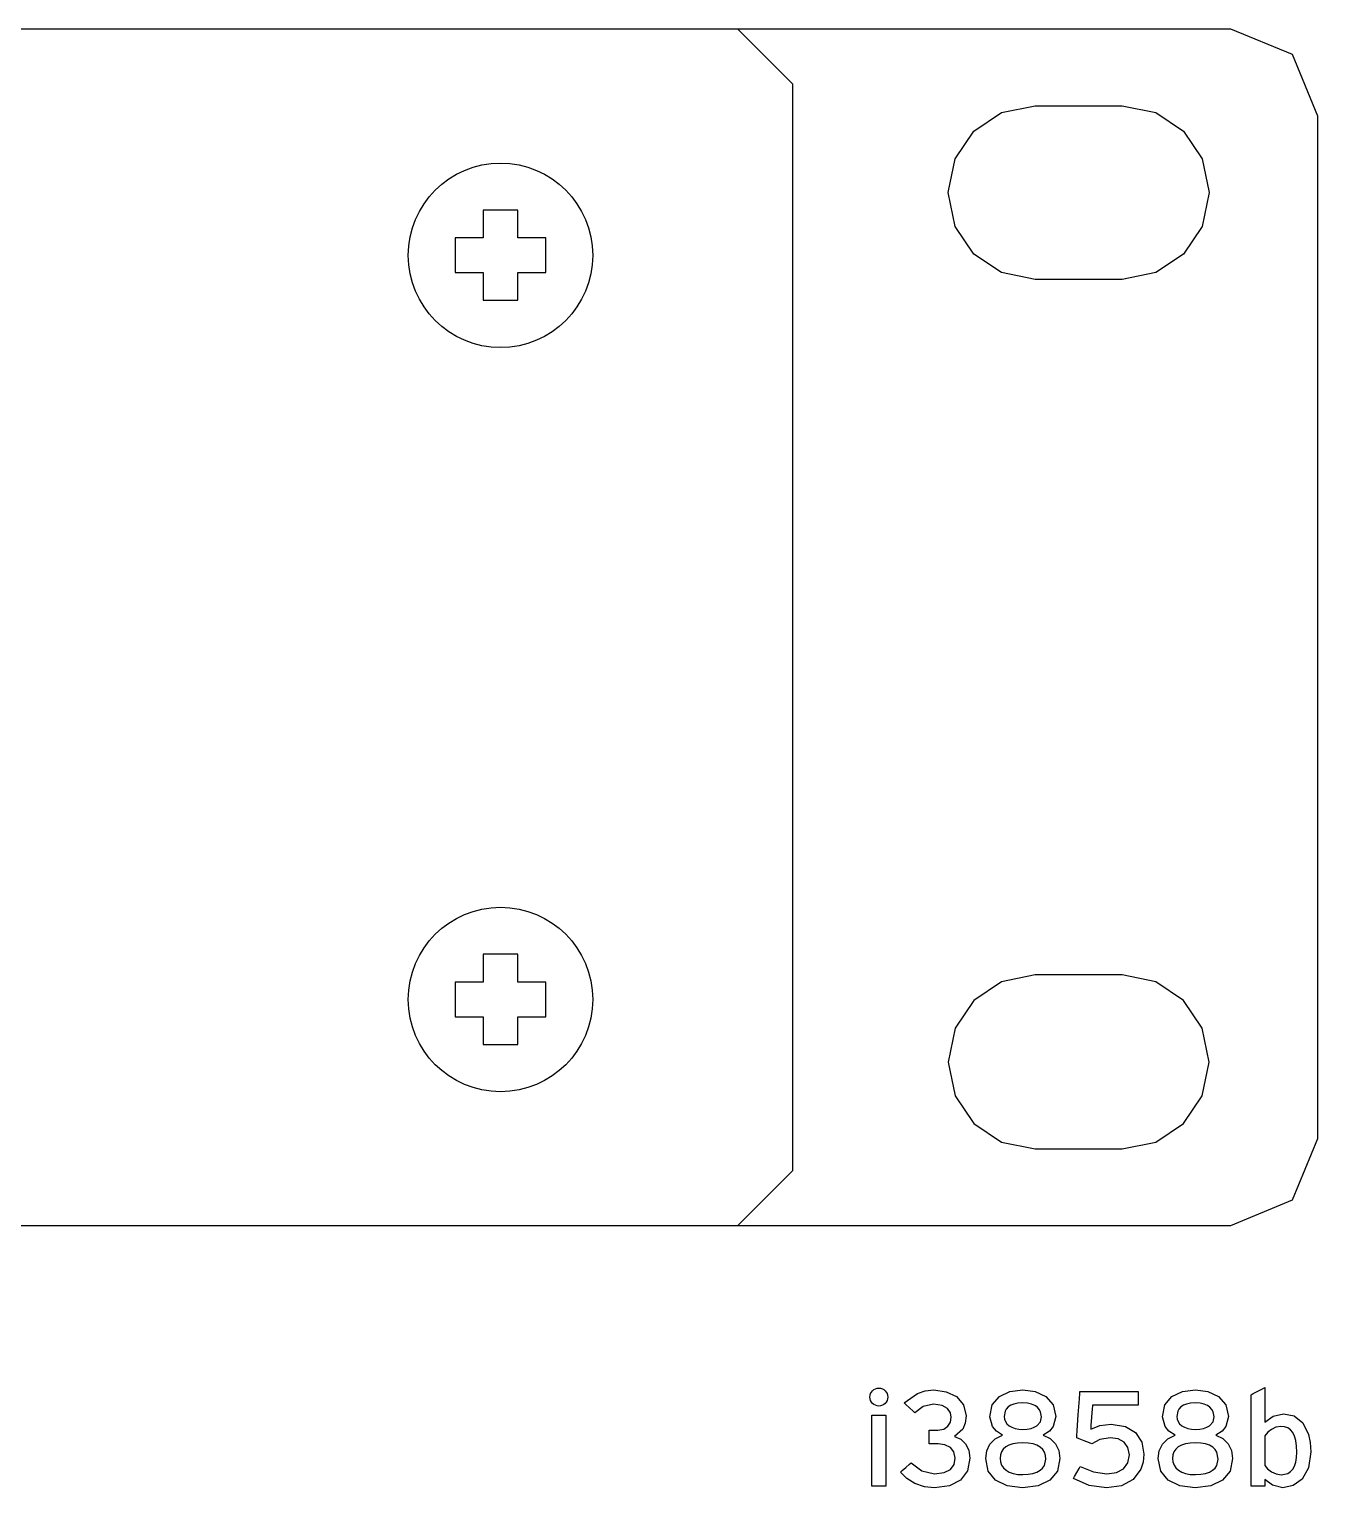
# Model space of a CAD drawing. Extents: x 294.9 to 305.1, y 223.6 to 225.7.
# Drawn here: x 303.272 to 305.125, y 223.596 to 225.693 of the extents above; entities that cross this region are included whole.
import ezdxf

# ---------------------------------------------------------------- set-up
doc = ezdxf.new("R2010")
doc.units = 0
doc.header["$MEASUREMENT"] = 0
doc.layers.get('0').update_dxf_attribs({"linetype": 'CONTINUOUS'})
doc.layers.add('DWG', color=7, linetype='CONTINUOUS')

msp = doc.modelspace()

# ---------------------------------------------------------------- linework, layer by layer
at = {"color": 7}
for points in [[(304.2911, 225.6934), (304.1947, 225.6934), (303.9224, 225.6934), (302.9502, 225.6934), (301.5757, 225.6934), (300.0001, 225.6934), (298.4245, 225.6934)], [(298.4245, 223.9733), (300.0001, 223.9733), (301.5757, 223.9733), (302.9502, 223.9733), (303.9224, 223.9733), (304.1947, 223.9733), (304.2911, 223.9733), (304.3701, 224.0523), (304.3701, 224.2963), (304.3701, 224.8333), (304.3701, 225.3702), (304.3701, 225.6143), (304.2911, 225.6934)], [(304.2911, 223.9733), (304.3216, 223.9733), (304.4019, 223.9733), (304.6456, 223.9733), (304.8894, 223.9733), (304.9697, 223.9733), (305.0001, 223.9733), (305.0883, 224.01), (305.1249, 224.0984), (305.1249, 224.1149), (305.1249, 224.1615), (305.1249, 224.3281), (305.1249, 224.5635), (305.1249, 224.8334), (305.1249, 225.1033), (305.1249, 225.3388), (305.1249, 225.5053), (305.1249, 225.552), (305.1249, 225.5685), (305.0883, 225.6568), (305.0001, 225.6934), (304.9697, 225.6934), (304.8894, 225.6934), (304.6456, 225.6934), (304.4019, 225.6934), (304.3216, 225.6934), (304.2911, 225.6934)], [(304.8435, 225.5832), (304.8922, 225.5734), (304.932, 225.5467), (304.9588, 225.5071), (304.9686, 225.4584), (304.9588, 225.4097), (304.932, 225.37), (304.8922, 225.3433), (304.8435, 225.3335), (304.8381, 225.3335), (304.824, 225.3335), (304.7811, 225.3335), (304.7382, 225.3335), (304.7241, 225.3335), (304.7187, 225.3335), (304.67, 225.3433), (304.6302, 225.37), (304.6034, 225.4097), (304.5936, 225.4584), (304.6034, 225.5071), (304.6302, 225.5467), (304.67, 225.5734), (304.7187, 225.5832), (304.7241, 225.5832), (304.7382, 225.5832), (304.7811, 225.5832), (304.824, 225.5832), (304.8381, 225.5832), (304.8435, 225.5832)], [(304.8435, 224.0831), (304.8922, 224.093), (304.932, 224.1199), (304.9588, 224.1596), (304.9686, 224.2082), (304.9588, 224.257), (304.932, 224.2967), (304.8922, 224.3235), (304.8435, 224.3334), (304.8381, 224.3334), (304.824, 224.3334), (304.7811, 224.3334), (304.7382, 224.3334), (304.7241, 224.3334), (304.7187, 224.3334), (304.67, 224.3235), (304.6302, 224.2967), (304.6034, 224.257), (304.5936, 224.2082), (304.6034, 224.1596), (304.6302, 224.1199), (304.67, 224.093), (304.7187, 224.0831), (304.7241, 224.0831), (304.7382, 224.0831), (304.7811, 224.0831), (304.824, 224.0831), (304.8381, 224.0831), (304.8435, 224.0831)]]:
    msp.add_lwpolyline(points, dxfattribs=at)
for points in [[(304.0151, 225.3435), (304.0151, 225.3933), (303.9751, 225.3933), (303.9751, 225.4333), (303.9249, 225.4333), (303.9249, 225.3933), (303.8849, 225.3933), (303.8849, 225.3435), (303.9249, 225.3435), (303.9249, 225.3035), (303.9751, 225.3035), (303.9751, 225.3435)], [(304.0151, 224.2733), (304.0151, 224.3232), (303.9751, 224.3232), (303.9751, 224.3632), (303.9249, 224.3632), (303.9249, 224.3232), (303.8849, 224.3232), (303.8849, 224.2733), (303.9249, 224.2733), (303.9249, 224.2333), (303.9751, 224.2333), (303.9751, 224.2733)]]:
    msp.add_lwpolyline(points, close=True, dxfattribs=at)
for centre in [(303.95, 225.3682), (303.95, 224.2981)]:
    msp.add_circle(centre, 0.1326, dxfattribs=at)
at = {"layer": 'DWG', "color": 7}
for points in [[(304.5739, 223.5959), (304.5595, 223.5974), (304.5458, 223.602), (304.534, 223.6092), (304.5251, 223.6186), (304.5275, 223.6206), (304.5327, 223.6252), (304.538, 223.6297), (304.5403, 223.6318), (304.5557, 223.6201), (304.5739, 223.6162), (304.5877, 223.6177), (304.597, 223.6222), (304.6021, 223.6292), (304.6037, 223.6386), (304.6019, 223.6476), (304.5967, 223.654), (304.5889, 223.6577), (304.579, 223.6589), (304.5664, 223.6589), (304.5664, 223.662), (304.5664, 223.6689), (304.5664, 223.6758), (304.5664, 223.6789), (304.5787, 223.6789), (304.5871, 223.6804), (304.5931, 223.6844), (304.5968, 223.6904), (304.598, 223.6976), (304.5968, 223.7038), (304.5928, 223.7098), (304.585, 223.7144), (304.5726, 223.7162), (304.5578, 223.7129), (304.5454, 223.7037), (304.5431, 223.7059), (304.538, 223.7108), (304.5328, 223.7157), (304.5305, 223.7179), (304.5494, 223.7317), (304.5605, 223.7353), (304.5729, 223.7366), (304.5909, 223.7341), (304.6057, 223.727), (304.6157, 223.7154), (304.6193, 223.6996), (304.6181, 223.6887), (304.6146, 223.6804), (304.6027, 223.6698), (304.6116, 223.6657), (304.6186, 223.6591), (304.6231, 223.6501), (304.6248, 223.6386), (304.6213, 223.6202), (304.6113, 223.6068), (304.5953, 223.5986), (304.5739, 223.5959)], [(304.7004, 223.5959), (304.6782, 223.5987), (304.6616, 223.6068), (304.6511, 223.62), (304.6475, 223.6379), (304.649, 223.6492), (304.6535, 223.6587), (304.6611, 223.6662), (304.6716, 223.6718), (304.6628, 223.6772), (304.6572, 223.684), (304.6533, 223.6979), (304.657, 223.7151), (304.6672, 223.7272), (304.6824, 223.7343), (304.7011, 223.7366), (304.7188, 223.7343), (304.734, 223.7273), (304.7446, 223.7154), (304.7485, 223.6983), (304.7447, 223.6841), (304.7391, 223.6771), (304.7302, 223.6718), (304.7401, 223.6667), (304.7477, 223.6593), (304.7526, 223.6497), (304.7543, 223.6379), (304.7505, 223.62), (304.7397, 223.6068), (304.7227, 223.5987), (304.7004, 223.5959)], [(304.8211, 223.5959), (304.7963, 223.5991), (304.7736, 223.6094), (304.7752, 223.6121), (304.7785, 223.6179), (304.7819, 223.6237), (304.7835, 223.6264), (304.8024, 223.6187), (304.8218, 223.6159), (304.8357, 223.6177), (304.8458, 223.6231), (304.8519, 223.6317), (304.854, 223.6433), (304.852, 223.654), (304.8464, 223.6616), (304.8377, 223.6662), (304.8262, 223.6677), (304.8116, 223.6654), (304.8001, 223.6593), (304.7967, 223.6606), (304.7892, 223.6635), (304.7818, 223.6664), (304.7784, 223.6677), (304.7786, 223.6706), (304.7791, 223.6781), (304.7806, 223.701), (304.7821, 223.7238), (304.7826, 223.7313), (304.7828, 223.7342), (304.7864, 223.7342), (304.7959, 223.7342), (304.8247, 223.7342), (304.8534, 223.7342), (304.8629, 223.7342), (304.8665, 223.7342), (304.8665, 223.7312), (304.8665, 223.7245), (304.8665, 223.7179), (304.8665, 223.7149), (304.8637, 223.7149), (304.8563, 223.7149), (304.8338, 223.7149), (304.8113, 223.7149), (304.8039, 223.7149), (304.8011, 223.7149), (304.801, 223.7134), (304.8007, 223.7095), (304.7997, 223.6976), (304.7988, 223.6857), (304.7985, 223.6818), (304.7984, 223.6803), (304.8115, 223.6855), (304.8279, 223.6874), (304.8484, 223.6842), (304.863, 223.6752), (304.8717, 223.6615), (304.8747, 223.6443), (304.8737, 223.6327), (304.8707, 223.6227), (304.8597, 223.6076), (304.8428, 223.5988), (304.8211, 223.5959)], [(304.9486, 223.5959), (304.9264, 223.5987), (304.9096, 223.6068), (304.8991, 223.62), (304.8954, 223.6379), (304.8969, 223.6492), (304.9016, 223.6587), (304.9092, 223.6662), (304.9198, 223.6718), (304.9109, 223.6772), (304.9053, 223.684), (304.9015, 223.6979), (304.9052, 223.7151), (304.9153, 223.7272), (304.9305, 223.7343), (304.9493, 223.7366), (304.967, 223.7343), (304.9822, 223.7273), (304.9928, 223.7154), (304.9967, 223.6983), (304.9928, 223.6841), (304.9872, 223.6771), (304.9784, 223.6718), (304.9883, 223.6667), (304.9959, 223.6593), (305.0008, 223.6497), (305.0025, 223.6379), (304.9987, 223.62), (304.9879, 223.6068), (304.9709, 223.5987), (304.9486, 223.5959)], [(305.0744, 223.5959), (305.0599, 223.5995), (305.0486, 223.6077), (305.0486, 223.5982), (305.0456, 223.5982), (305.0388, 223.5982), (305.032, 223.5982), (305.029, 223.5982), (305.029, 223.5997), (305.029, 223.6039), (305.029, 223.6188), (305.029, 223.6399), (305.029, 223.664), (305.029, 223.6882), (305.029, 223.7092), (305.029, 223.7241), (305.029, 223.7283), (305.029, 223.7298), (305.032, 223.7314), (305.0388, 223.7349), (305.0456, 223.7384), (305.0486, 223.74), (305.0486, 223.7378), (305.0486, 223.7322), (305.0486, 223.7152), (305.0486, 223.6982), (305.0486, 223.6926), (305.0486, 223.6905), (305.0607, 223.6989), (305.0754, 223.7023), (305.0909, 223.6992), (305.1033, 223.6895), (305.1117, 223.6724), (305.114, 223.6609), (305.1147, 223.6474), (305.1114, 223.6246), (305.1026, 223.6085), (305.0897, 223.599), (305.0744, 223.5959)], [(304.7007, 223.7179), (304.6938, 223.7175), (304.6881, 223.7163), (304.6835, 223.7145), (304.6798, 223.7121), (304.6771, 223.7092), (304.6753, 223.7059), (304.6739, 223.6986), (304.6744, 223.6947), (304.6758, 223.6911), (304.678, 223.6879), (304.6811, 223.6852), (304.685, 223.683), (304.6897, 223.6813), (304.695, 223.6803), (304.7011, 223.6799), (304.7073, 223.6803), (304.7127, 223.6813), (304.7173, 223.6829), (304.7211, 223.6851), (304.7261, 223.6908), (304.7279, 223.6979), (304.7264, 223.7053), (304.7245, 223.7087), (304.7218, 223.7117), (304.7181, 223.7143), (304.7134, 223.7162), (304.7076, 223.7175), (304.7007, 223.7179)], [(304.9489, 223.7179), (304.942, 223.7175), (304.9363, 223.7163), (304.9317, 223.7145), (304.928, 223.7121), (304.9253, 223.7092), (304.9235, 223.7059), (304.9221, 223.6986), (304.9226, 223.6947), (304.924, 223.6911), (304.9263, 223.6879), (304.9294, 223.6852), (304.9332, 223.683), (304.9379, 223.6813), (304.9432, 223.6803), (304.9493, 223.6799), (304.9554, 223.6803), (304.9608, 223.6813), (304.9653, 223.6829), (304.9692, 223.6851), (304.9743, 223.6908), (304.9761, 223.6979), (304.9746, 223.7053), (304.9727, 223.7087), (304.9699, 223.7117), (304.9662, 223.7143), (304.9615, 223.7162), (304.9557, 223.7175), (304.9489, 223.7179)], [(305.0717, 223.684), (305.0648, 223.6829), (305.0585, 223.6799), (305.053, 223.6757), (305.0486, 223.6708), (305.0486, 223.669), (305.0486, 223.6641), (305.0486, 223.6494), (305.0486, 223.6347), (305.0486, 223.6299), (305.0486, 223.6281), (305.0528, 223.6234), (305.0585, 223.619), (305.0651, 223.6158), (305.0724, 223.6145), (305.082, 223.6165), (305.0858, 223.6191), (305.089, 223.6226), (305.0915, 223.6272), (305.0933, 223.6328), (305.0944, 223.6394), (305.0947, 223.6471), (305.0944, 223.656), (305.0932, 223.6637), (305.0914, 223.6701), (305.0888, 223.6752), (305.0855, 223.6791), (305.0816, 223.6819), (305.077, 223.6835), (305.0717, 223.684)], [(304.7007, 223.6606), (304.6931, 223.6602), (304.6865, 223.6591), (304.6809, 223.6572), (304.6763, 223.6546), (304.6727, 223.6514), (304.6702, 223.6476), (304.6687, 223.6432), (304.6682, 223.6382), (304.6687, 223.633), (304.6704, 223.6284), (304.673, 223.6244), (304.6767, 223.6211), (304.6814, 223.6184), (304.6871, 223.6164), (304.6936, 223.6152), (304.7011, 223.6148), (304.7087, 223.6153), (304.7154, 223.6165), (304.721, 223.6184), (304.7256, 223.6211), (304.7293, 223.6243), (304.7319, 223.6281), (304.734, 223.6372), (304.7335, 223.6424), (304.732, 223.647), (304.7294, 223.651), (304.7259, 223.6544), (304.7212, 223.6571), (304.7155, 223.659), (304.7087, 223.6602), (304.7007, 223.6606)], [(304.9489, 223.6606), (304.9412, 223.6602), (304.9345, 223.6591), (304.9288, 223.6572), (304.9242, 223.6546), (304.9206, 223.6514), (304.9181, 223.6476), (304.9166, 223.6432), (304.916, 223.6382), (304.9166, 223.633), (304.9182, 223.6284), (304.9209, 223.6244), (304.9246, 223.6211), (304.9293, 223.6184), (304.9349, 223.6164), (304.9415, 223.6152), (304.9489, 223.6148), (304.9567, 223.6153), (304.9634, 223.6165), (304.969, 223.6184), (304.9736, 223.6211), (304.9772, 223.6243), (304.9798, 223.6281), (304.9818, 223.6372), (304.9799, 223.647), (304.9774, 223.651), (304.9739, 223.6544), (304.9693, 223.6571), (304.9637, 223.659), (304.9569, 223.6602), (304.9489, 223.6606)]]:
    msp.add_lwpolyline(points, dxfattribs=at)
msp.add_lwpolyline([(304.484, 223.5982), (304.484, 223.7003), (304.5041, 223.7003), (304.5041, 223.5982)], close=True, dxfattribs=at)
msp.add_circle((304.4939, 223.7264), 0.0129, dxfattribs=at)

doc.saveas('drawing.dxf')
